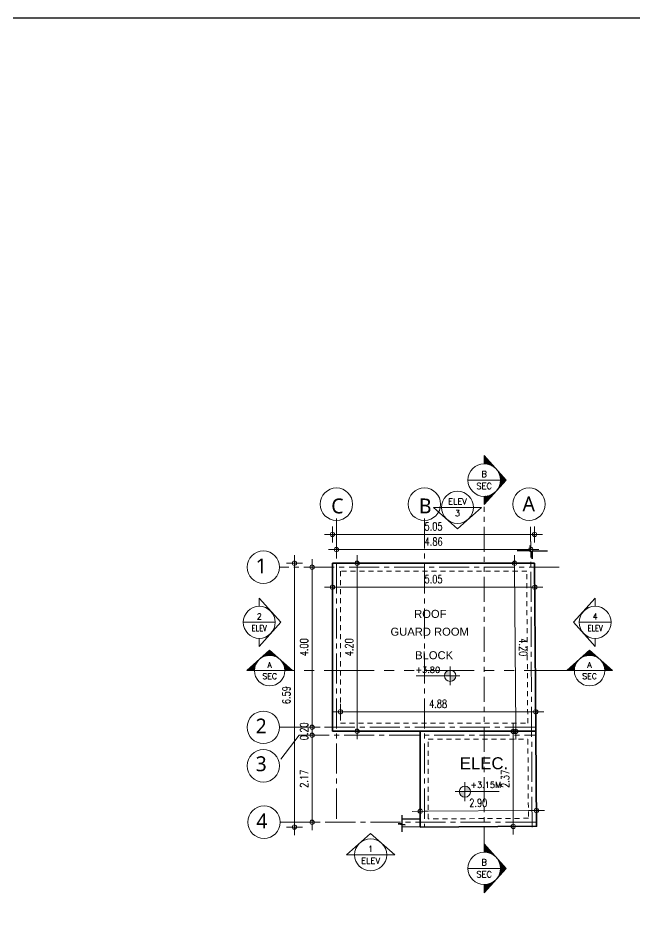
# Model space of a CAD drawing. Header units: millimetres. Extents: x -11627 to -10952, y 10244 to 10588.
# Drawn here: x -11321.33 to -11305.92, y 10405.58 to 10428.08 of the extents above; entities that cross this region are included whole.
import ezdxf
from ezdxf.enums import TextEntityAlignment as Align

# ---------------------------------------------------------------- set-up
doc = ezdxf.new("R2010")
doc.units = ezdxf.units.MM
doc.header["$PDMODE"] = 35
for name, pattern in [('CENTER2', [1.125, 0.75, -0.125, 0.125, -0.125]), ('HIDDEN2', [0.1875, 0.125, -0.0625]), ('PHANTOM2', [1.25, 0.625, -0.125, 0.125, -0.125, 0.125, -0.125])]:
    doc.linetypes.add(name, pattern=pattern)
doc.layers.get('0').update_dxf_attribs({"lineweight": 5})
doc.layers.get('DEFPOINTS').update_dxf_attribs({"lineweight": 5})
doc.layers.add('A-PLOT LIMIT', color=1, linetype='Continuous')
for name, color, linetype, lineweight in [('AXIS', 136, 'CENTER2', 0), ('BORDER A1', 7, 'Continuous', 100), ('CIRCLE', 57, 'Continuous', 5), ('DIM IN', 191, 'Continuous', 5), ('hidden', 251, 'HIDDEN2', 5), ('M.FRAME TEXT2', 6, 'Continuous', 0), ('SECTION', 3, 'PHANTOM2', 5), ('STAIR', 34, 'Continuous', 5), ('SYMBOLS LEVEL', 233, 'Continuous', 5), ('TEXT', 30, 'Continuous', 9), ('Title Block', 7, 'Continuous', 0), ('WALLS', 4, 'Continuous', 35)]:
    doc.layers.add(name, color=color, linetype=linetype, lineweight=lineweight)
doc.styles.add('ARIAL', font='arial.ttf')
doc.styles.add('Elevation-Numbers', font='ROMANS.shx', dxfattribs={"height": 0.1875})
doc.styles.add('Section-Numbers', font='ROMANS.shx', dxfattribs={"height": 0.1875})
doc.styles.add('SIMPLEX', font='romans.shx', dxfattribs={"width": 0.75})
doc.styles.add('T20-200', font='ROMANS.SHX', dxfattribs={"height": 0.4})
doc.dimstyles.new('D100', dxfattribs={"dimtxt": 0.2, "dimasz": 0.1, "dimexe": 0.18, "dimexo": 0.0625, "dimgap": 0.1, "dimtad": 1, "dimzin": 0, "dimdsep": 46, "dimtxsty": 'SIMPLEX', "dimblk": 'DOT1', "dimcen": 0.1, "dimse1": 1, "dimse2": 1, "dimclrd": 256, "dimclre": 256, "dimclrt": 256, "dimadec": 0, "dimazin": 0, "dimtfac": 5, "dimtix": 1, "dimtmove": 2, "dimatfit": 3, "dimfxl": 1, "dimtolj": 1, "dimtzin": 0, "dimlwd": -1, "dimlwe": -1, "dimarcsym": 0})

# ---------------------------------------------------------------- blocks, each defined once
blk = doc.blocks.new('DDW')
at = {"layer": 'SYMBOLS LEVEL'}
h = blk.add_hatch(color=256, dxfattribs=at)
edge = h.paths.add_edge_path()
edge.add_line((-11621.43, 10035.115), (-11621.43, 10034.975))
edge.add_line((-11621.43, 10034.975), (-11621.289, 10034.975))
edge.add_arc((-11621.43, 10034.975), 0.141, 0, 90)
edge = h.paths.add_edge_path()
edge.add_line((-11621.43, 10034.834), (-11621.43, 10034.975))
edge.add_line((-11621.43, 10034.975), (-11621.571, 10034.975))
edge.add_arc((-11621.43, 10034.975), 0.141, 180, 270)
for p, q in [((-11621.43, 10034.74), (-11621.43, 10035.209)), ((-11621.674, 10034.975), (-11620.58, 10034.975))]:
    blk.add_line(p, q, dxfattribs=at)
blk.add_circle((-11621.43, 10034.975), 0.141, dxfattribs=at)
blk = doc.blocks.new('DOT1')
at = {"color": 0}
for p, q in [((-2, 0), (2, 0)), ((0, -2), (0, 2))]:
    blk.add_line(p, q, dxfattribs=at)
blk.add_circle((0, 0), 0.54, dxfattribs=at)
blk = doc.blocks.new('*D500')
at = {"layer": 'DEFPOINTS', "color": 0, "transparency": 16777216}
for p in [(-11313.478, 10414.267, 0), (-11308.427, 10414.267, 0), (-11308.427, 10413.869)]:
    blk.add_point(p, dxfattribs=at)
at = {"layer": 'DIM IN', "transparency": 16777216}
blk.add_line((-11313.378, 10413.869), (-11308.527, 10413.869), dxfattribs=at)
at = {"layer": 'DIM IN', "transparency": 16777216, "xscale": 0.1, "yscale": 0.1, "zscale": 0.1, "rotation": 180}
blk.add_blockref('DOT1', (-11313.478, 10413.869), dxfattribs=at)
at = {"layer": 'DIM IN', "transparency": 16777216, "xscale": 0.1, "yscale": 0.1, "zscale": 0.1}
blk.add_blockref('DOT1', (-11308.427, 10413.869), dxfattribs=at)
at = {"layer": 'DIM IN', "transparency": 16777216, "insert": (-11310.953, 10414.069), "char_height": 0.2, "attachment_point": 5, "style": 'SIMPLEX'}
blk.add_mtext('\\A1;5.05', dxfattribs=at)
blk = doc.blocks.new('*D501')
at = {"layer": 'DEFPOINTS', "color": 0, "transparency": 16777216}
for p in [(-11308.746, 10414.467, 0), (-11308.899, 10410.268), (-11308.716, 10410.269, 0)]:
    blk.add_point(p, dxfattribs=at)
at = {"layer": 'DIM IN', "transparency": 16777216}
blk.add_line((-11308.929, 10414.366), (-11308.9, 10410.368), dxfattribs=at)
at = {"layer": 'DIM IN', "transparency": 16777216, "xscale": 0.1, "yscale": 0.1, "zscale": 0.1}
for p, rotation in [((-11308.929, 10414.466), 90.409248608033), ((-11308.899, 10410.268), 270.409248608033)]:
    blk.add_blockref('DOT1', p, dxfattribs=dict(at, rotation=rotation))
at = {"layer": 'DIM IN', "transparency": 16777216, "insert": (-11308.714, 10412.368), "char_height": 0.2, "attachment_point": 5, "rotation": 270.4092, "style": 'SIMPLEX'}
blk.add_mtext('\\A1;4.20', dxfattribs=at)
blk = doc.blocks.new('*D502')
at = {"layer": 'DEFPOINTS', "color": 0, "transparency": 16777216}
for p in [(-11313.278, 10414.467, 0), (-11313.278, 10410.269, 0), (-11312.862, 10410.269)]:
    blk.add_point(p, dxfattribs=at)
at = {"layer": 'DIM IN', "transparency": 16777216}
blk.add_line((-11312.862, 10414.367), (-11312.862, 10410.369), dxfattribs=at)
at = {"layer": 'DIM IN', "transparency": 16777216, "xscale": 0.1, "yscale": 0.1, "zscale": 0.1}
for p, rotation in [((-11312.862, 10414.467), 90), ((-11312.862, 10410.269), 270)]:
    blk.add_blockref('DOT1', p, dxfattribs=dict(at, rotation=rotation))
at = {"layer": 'DIM IN', "transparency": 16777216, "insert": (-11313.062, 10412.368), "char_height": 0.2, "attachment_point": 5, "rotation": 90, "style": 'SIMPLEX'}
blk.add_mtext('\\A1;4.20', dxfattribs=at)
blk = doc.blocks.new('*D503')
at = {"layer": 'DEFPOINTS', "color": 0, "transparency": 16777216}
for p in [(-11308.4, 10410.756), (-11313.278, 10410.469, 0), (-11308.4, 10410.469, 0)]:
    blk.add_point(p, dxfattribs=at)
at = {"layer": 'DIM IN', "transparency": 16777216}
blk.add_line((-11313.178, 10410.756), (-11308.5, 10410.756), dxfattribs=at)
at = {"layer": 'DIM IN', "transparency": 16777216, "xscale": 0.1, "yscale": 0.1, "zscale": 0.1, "rotation": 180}
blk.add_blockref('DOT1', (-11313.278, 10410.756), dxfattribs=at)
at = {"layer": 'DIM IN', "transparency": 16777216, "xscale": 0.1, "yscale": 0.1, "zscale": 0.1}
blk.add_blockref('DOT1', (-11308.4, 10410.756), dxfattribs=at)
at = {"layer": 'DIM IN', "transparency": 16777216, "insert": (-11310.839, 10410.956), "char_height": 0.2, "attachment_point": 5, "style": 'SIMPLEX'}
blk.add_mtext('\\A1;4.88', dxfattribs=at)
blk = doc.blocks.new('*D513')
at = {"layer": 'DEFPOINTS', "color": 0, "transparency": 16777216}
for p in [(-11311.284, 10408.271), (-11311.283, 10408.078), (-11308.383, 10408.099)]:
    blk.add_point(p, dxfattribs=at)
at = {"layer": 'DIM IN', "transparency": 16777216}
blk.add_line((-11308.484, 10408.29), (-11311.184, 10408.271), dxfattribs=at)
at = {"layer": 'DIM IN', "transparency": 16777216, "xscale": 0.1, "yscale": 0.1, "zscale": 0.1}
for p, rotation in [((-11311.284, 10408.271), 180.3996576814914), ((-11308.384, 10408.291), 0.3996576814914032)]:
    blk.add_blockref('DOT1', p, dxfattribs=dict(at, rotation=rotation))
at = {"layer": 'DIM IN', "transparency": 16777216, "insert": (-11309.836, 10408.481), "char_height": 0.2, "attachment_point": 5, "rotation": 0.3997, "style": 'SIMPLEX'}
blk.add_mtext('\\A1;2.90', dxfattribs=at)
blk = doc.blocks.new('*D514')
at = {"layer": 'DEFPOINTS', "color": 0, "transparency": 16777216}
for p in [(-11308.899, 10410.268, 0), (-11308.961, 10407.895), (-11308.883, 10407.895)]:
    blk.add_point(p, dxfattribs=at)
at = {"layer": 'DIM IN', "transparency": 16777216}
blk.add_line((-11308.961, 10410.168), (-11308.961, 10407.995), dxfattribs=at)
at = {"layer": 'DIM IN', "transparency": 16777216, "xscale": 0.1, "yscale": 0.1, "zscale": 0.1}
for p, rotation in [((-11308.961, 10410.268), 90), ((-11308.961, 10407.895), 270)]:
    blk.add_blockref('DOT1', p, dxfattribs=dict(at, rotation=rotation))
at = {"layer": 'DIM IN', "transparency": 16777216, "insert": (-11309.161, 10409.081), "char_height": 0.2, "attachment_point": 5, "rotation": 90, "style": 'SIMPLEX'}
blk.add_mtext('\\A1;2.37', dxfattribs=at)
blk = doc.blocks.new('Elevation-Up')
at = {"color": 0}
for p, q in [((-0.6, 0), (0, 0.537)), ((0.6, 0), (0, 0.537)), ((-0.6, 0), (0.6, 0))]:
    blk.add_line(p, q, dxfattribs=at)
blk.add_circle((0, 0), 0.4, dxfattribs=at)
at = {"color": 0, "style": 'Elevation-Numbers'}
for tag, p in [('00', (0, 0.147)), ('0000', (0, -0.147))]:
    blk.add_attdef(tag, text='', height=0.15, dxfattribs=at).set_placement(p, align=Align.MIDDLE_CENTER)
blk = doc.blocks.new('Elevation-Right')
at = {"color": 0}
for p, q in [((0, 0.6), (0.537, 0)), ((0, 0.4), (0, 0.6)), ((0.4, 0), (-0.4, 0)), ((0, -0.6), (0.537, 0)), ((0, -0.6), (0, -0.4))]:
    blk.add_line(p, q, dxfattribs=at)
blk.add_circle((0, 0), 0.4, dxfattribs=at)
at = {"color": 0, "style": 'Elevation-Numbers'}
for tag, p in [('00', (0, 0.147)), ('0000', (0, -0.147))]:
    blk.add_attdef(tag, text='', height=0.15, dxfattribs=at).set_placement(p, align=Align.MIDDLE_CENTER)
blk = doc.blocks.new('*X11')
at = {"color": 0}
for p, q in [((2.77, 7.13), (2.77, 7.13)), ((2.97, 7.28), (2.96, 7.29)), ((3.18, 7.43), (3.15, 7.46)), ((3.2, 7.44), (3.82, 8.07)), ((3.4, 7.56), (3.33, 7.63)), ((3.63, 7.68), (3.52, 7.79)), ((3.88, 7.79), (3.71, 7.96)), ((4.14, 7.88), (3.89, 8.13)), ((3.92, 7.81), (5.46, 9.35)), ((4.41, 7.96), (4.08, 8.3)), ((4.71, 8.02), (4.27, 8.46)), ((4.43, 7.97), (5.65, 9.19)), ((5.02, 8.06), (4.45, 8.63)), ((5.36, 8.08), (4.64, 8.8)), ((5.73, 8.06), (4.83, 8.96)), ((4.86, 8.04), (5.84, 9.02)), ((6.14, 8), (5.01, 9.13)), ((6.62, 7.87), (5.2, 9.3)), ((5.25, 8.07), (6.02, 8.85)), ((5.59, 8.07), (6.21, 8.68)), ((7.24, 7.61), (5.78, 9.07)), ((5.92, 8.04), (6.4, 8.52)), ((6.22, 7.98), (6.58, 8.35)), ((6.5, 7.91), (6.77, 8.18)), ((6.76, 7.82), (6.96, 8.02)), ((7.01, 7.72), (7.14, 7.85)), ((7.25, 7.6), (7.33, 7.68)), ((7.47, 7.47), (7.52, 7.52)), ((7.69, 7.33), (7.7, 7.35)), ((7.89, 7.18), (7.89, 7.18)), ((-0.52, 4.08), (0.48, 5.07)), ((-0.17, 4.08), (2, 6.24)), ((0.87, 4.08), (0.16, 4.79)), ((0.19, 4.08), (1.63, 5.52)), ((1.23, 4.08), (0.35, 4.96)), ((1.37, 4.29), (0.53, 5.12)), ((0.54, 4.08), (1.47, 5.01)), ((1.4, 4.61), (0.72, 5.29)), ((1.45, 4.91), (0.91, 5.46)), ((1.52, 5.2), (1.09, 5.62)), ((1.61, 5.46), (1.28, 5.79)), ((1.71, 5.71), (1.47, 5.96)), ((1.83, 5.95), (1.65, 6.13)), ((1.96, 6.17), (1.84, 6.29)), ((2.1, 6.39), (2.03, 6.46)), ((2.25, 6.59), (2.21, 6.63)), ((2.41, 6.78), (2.4, 6.79)), ((2.59, 6.96), (2.59, 6.96)), ((8.08, 7.02), (8.08, 7.02)), ((8.25, 6.84), (8.26, 6.85)), ((8.42, 6.65), (8.45, 6.68)), ((8.58, 6.46), (8.64, 6.51)), ((8.72, 6.25), (8.82, 6.35)), ((8.85, 6.03), (9.01, 6.18)), ((10.77, 4.08), (8.89, 5.96)), ((8.98, 5.79), (9.2, 6.01)), ((9.08, 5.55), (9.38, 5.85)), ((11.13, 4.08), (9.13, 6.07)), ((10.42, 4.08), (9.16, 5.34)), ((9.17, 5.29), (9.57, 5.68)), ((9.25, 5.01), (9.76, 5.51)), ((10.07, 4.08), (9.29, 4.86)), ((9.31, 4.71), (9.94, 5.35)), ((9.35, 4.4), (10.13, 5.18)), ((9.38, 4.08), (10.32, 5.01)), ((9.73, 4.08), (10.5, 4.85)), ((-0.54, 4.08), (-0.59, 4.12)), ((-0.19, 4.08), (-0.4, 4.29)), ((0.17, 4.08), (-0.21, 4.46)), ((0.52, 4.08), (-0.03, 4.62)), ((0.89, 4.08), (1.39, 4.58)), ((1.25, 4.08), (1.36, 4.19)), ((9.71, 4.08), (9.35, 4.44)), ((10.09, 4.08), (10.69, 4.68)), ((10.44, 4.08), (10.88, 4.51)), ((10.79, 4.08), (11.06, 4.34)), ((11.15, 4.08), (11.25, 4.18))]:
    blk.add_line(p, q, dxfattribs=at)
blk = doc.blocks.new('Section-Up')
at = {"color": 0}
for p, q in [((-0.6, 0), (0, 0.537)), ((0.6, 0), (0, 0.537)), ((-0.6, 0), (0.6, 0))]:
    blk.add_line(p, q, dxfattribs=at)
blk.add_circle((0, 0), 0.4, dxfattribs=at)
at = {"color": 0, "xscale": 0.1, "yscale": 0.1, "zscale": 0.1}
blk.add_blockref('*X11', (-0.536, -0.408), dxfattribs=at)
at = {"color": 0, "style": 'Section-Numbers'}
for tag, p in [('00', (0, 0.147)), ('0000', (0, -0.147))]:
    blk.add_attdef(tag, text='', height=0.15, dxfattribs=at).set_placement(p, align=Align.MIDDLE_CENTER)
blk = doc.blocks.new('*D1356')
at = {"layer": 'DEFPOINTS', "color": 0, "transparency": 16777216}
for p in [(-11554.615, 10465.801, -0.001), (-11555.565, 10459.212), (-11554.615, 10459.212, -0.001)]:
    blk.add_point(p, dxfattribs=at)
at = {"layer": 'DIM IN', "transparency": 16777216}
blk.add_line((-11555.565, 10465.701), (-11555.565, 10459.312), dxfattribs=at)
at = {"layer": 'DIM IN', "transparency": 16777216, "xscale": 0.1, "yscale": 0.1, "zscale": 0.1}
for p, rotation in [((-11555.565, 10465.801), 90), ((-11555.565, 10459.212), 270)]:
    blk.add_blockref('DOT1', p, dxfattribs=dict(at, rotation=rotation))
at = {"layer": 'DIM IN', "transparency": 16777216, "insert": (-11555.765, 10462.506), "char_height": 0.2, "attachment_point": 5, "rotation": 90, "style": 'SIMPLEX'}
blk.add_mtext('\\A1;6.59', dxfattribs=at)
blk = doc.blocks.new('*D512')
at = {"layer": 'DEFPOINTS', "color": 0, "transparency": 16777216}
for p in [(-11555.124, 10465.701), (-11554.98, 10465.701, -0.001), (-11554.98, 10461.702, -0.001)]:
    blk.add_point(p, dxfattribs=at)
at = {"layer": 'DIM IN', "transparency": 16777216}
blk.add_line((-11555.124, 10461.802), (-11555.124, 10465.601), dxfattribs=at)
at = {"layer": 'DIM IN', "transparency": 16777216, "xscale": 0.1, "yscale": 0.1, "zscale": 0.1}
for p, rotation in [((-11555.124, 10465.701), 90), ((-11555.124, 10461.702), 270)]:
    blk.add_blockref('DOT1', p, dxfattribs=dict(at, rotation=rotation))
at = {"layer": 'DIM IN', "transparency": 16777216, "insert": (-11555.324, 10463.701), "char_height": 0.2, "attachment_point": 5, "rotation": 90, "style": 'SIMPLEX'}
blk.add_mtext('\\A1;4.00', dxfattribs=at)
blk = doc.blocks.new('*D1357')
at = {"layer": 'DEFPOINTS', "color": 0, "transparency": 16777216}
for p in [(-11549.565, 10466.519), (-11554.615, 10466.023, -0.001), (-11549.565, 10465.925, 0)]:
    blk.add_point(p, dxfattribs=at)
at = {"layer": 'DIM IN', "transparency": 16777216}
blk.add_line((-11554.515, 10466.519), (-11549.665, 10466.519), dxfattribs=at)
at = {"layer": 'DIM IN', "transparency": 16777216, "xscale": 0.1, "yscale": 0.1, "zscale": 0.1, "rotation": 180}
blk.add_blockref('DOT1', (-11554.615, 10466.519), dxfattribs=at)
at = {"layer": 'DIM IN', "transparency": 16777216, "xscale": 0.1, "yscale": 0.1, "zscale": 0.1}
blk.add_blockref('DOT1', (-11549.565, 10466.519), dxfattribs=at)
at = {"layer": 'DIM IN', "transparency": 16777216, "insert": (-11552.09, 10466.719), "char_height": 0.2, "attachment_point": 5, "style": 'SIMPLEX'}
blk.add_mtext('\\A1;5.05', dxfattribs=at)
blk = doc.blocks.new('*D1358')
at = {"layer": 'DEFPOINTS', "color": 0, "transparency": 16777216}
for p in [(-11554.515, 10466.053, -0.001), (-11549.66, 10466.162, 0), (-11549.66, 10466.139)]:
    blk.add_point(p, dxfattribs=at)
at = {"layer": 'DIM IN', "transparency": 16777216}
blk.add_line((-11554.415, 10466.139), (-11549.76, 10466.139), dxfattribs=at)
at = {"layer": 'DIM IN', "transparency": 16777216, "xscale": 0.1, "yscale": 0.1, "zscale": 0.1, "rotation": 180}
blk.add_blockref('DOT1', (-11554.515, 10466.139), dxfattribs=at)
at = {"layer": 'DIM IN', "transparency": 16777216, "xscale": 0.1, "yscale": 0.1, "zscale": 0.1}
blk.add_blockref('DOT1', (-11549.66, 10466.139), dxfattribs=at)
at = {"layer": 'DIM IN', "transparency": 16777216, "insert": (-11552.088, 10466.339), "char_height": 0.2, "attachment_point": 5, "style": 'SIMPLEX'}
blk.add_mtext('\\A1;4.86', dxfattribs=at)
blk = doc.blocks.new('*X12')
at = {"color": 0}
for p, q in [((3.92, 7.81), (5.46, 9.35)), ((4.43, 7.97), (5.65, 9.19)), ((5.73, 8.06), (4.83, 8.96)), ((4.86, 8.04), (5.84, 9.02)), ((6.14, 8), (5.01, 9.13)), ((6.62, 7.87), (5.2, 9.3)), ((7.24, 7.61), (5.78, 9.07)), ((2.41, 6.78), (2.4, 6.79)), ((2.59, 6.96), (2.59, 6.96)), ((2.77, 7.13), (2.77, 7.13)), ((2.97, 7.28), (2.96, 7.29)), ((3.18, 7.43), (3.15, 7.46)), ((3.2, 7.44), (3.82, 8.07)), ((3.4, 7.56), (3.33, 7.63)), ((3.63, 7.68), (3.52, 7.79)), ((3.88, 7.79), (3.71, 7.96)), ((4.14, 7.88), (3.89, 8.13)), ((4.41, 7.96), (4.08, 8.3)), ((4.71, 8.02), (4.27, 8.46)), ((5.02, 8.06), (4.45, 8.63)), ((5.36, 8.08), (4.64, 8.8)), ((5.25, 8.07), (6.02, 8.85)), ((5.59, 8.07), (6.21, 8.68)), ((5.92, 8.04), (6.4, 8.52)), ((6.22, 7.98), (6.58, 8.35)), ((6.5, 7.91), (6.77, 8.18)), ((6.76, 7.82), (6.96, 8.02)), ((7.01, 7.72), (7.14, 7.85)), ((7.25, 7.6), (7.33, 7.68)), ((7.47, 7.47), (7.52, 7.52)), ((7.69, 7.33), (7.7, 7.35)), ((7.89, 7.18), (7.89, 7.18)), ((8.08, 7.02), (8.08, 7.02)), ((8.25, 6.84), (8.26, 6.85)), ((8.42, 6.65), (8.45, 6.68)), ((-0.52, 4.08), (0.48, 5.07)), ((0.17, 4.08), (-0.21, 4.46)), ((-0.17, 4.08), (2, 6.24)), ((0.52, 4.08), (-0.03, 4.62)), ((0.87, 4.08), (0.16, 4.79)), ((0.19, 4.08), (1.63, 5.52)), ((1.23, 4.08), (0.35, 4.96)), ((1.37, 4.29), (0.53, 5.12)), ((0.54, 4.08), (1.47, 5.01)), ((1.4, 4.61), (0.72, 5.29)), ((0.89, 4.08), (1.39, 4.58)), ((1.45, 4.91), (0.91, 5.46)), ((1.52, 5.2), (1.09, 5.62)), ((1.61, 5.46), (1.28, 5.79)), ((1.71, 5.71), (1.47, 5.96)), ((1.83, 5.95), (1.65, 6.13)), ((1.96, 6.17), (1.84, 6.29)), ((2.1, 6.39), (2.03, 6.46)), ((2.25, 6.59), (2.21, 6.63)), ((8.58, 6.46), (8.64, 6.51)), ((8.72, 6.25), (8.82, 6.35)), ((8.85, 6.03), (9.01, 6.18)), ((10.77, 4.08), (8.89, 5.96)), ((8.98, 5.79), (9.2, 6.01)), ((9.08, 5.55), (9.38, 5.85)), ((11.13, 4.08), (9.13, 6.07)), ((10.42, 4.08), (9.16, 5.34)), ((9.17, 5.29), (9.57, 5.68)), ((9.25, 5.01), (9.76, 5.51)), ((10.07, 4.08), (9.29, 4.86)), ((9.31, 4.71), (9.94, 5.35)), ((9.35, 4.4), (10.13, 5.18)), ((9.71, 4.08), (9.35, 4.44)), ((9.38, 4.08), (10.32, 5.01)), ((9.73, 4.08), (10.5, 4.85)), ((10.09, 4.08), (10.69, 4.68)), ((10.44, 4.08), (10.88, 4.51)), ((-0.54, 4.08), (-0.59, 4.12)), ((-0.19, 4.08), (-0.4, 4.29)), ((1.25, 4.08), (1.36, 4.19)), ((10.79, 4.08), (11.06, 4.34)), ((11.15, 4.08), (11.25, 4.18))]:
    blk.add_line(p, q, dxfattribs=at)
blk = doc.blocks.new('Section-Right')
at = {"color": 0}
for p, q in [((0, 0.4), (0, 0.6)), ((0, 0.6), (0.537, 0)), ((0.4, 0), (-0.4, 0)), ((0, -0.6), (0.537, 0)), ((0, -0.6), (0, -0.4))]:
    blk.add_line(p, q, dxfattribs=at)
blk.add_circle((0, 0), 0.4, dxfattribs=at)
at = {"color": 0, "xscale": -0.0999999999999979, "yscale": 0.0999999999999979, "zscale": 0.0999999999999979, "rotation": 270}
blk.add_blockref('*X12', (-0.408, -0.536), dxfattribs=at)
at = {"color": 0, "style": 'Section-Numbers'}
for tag, p in [('00', (0, 0.147)), ('0000', (0, -0.147))]:
    blk.add_attdef(tag, text='', height=0.15, dxfattribs=at).set_placement(p, align=Align.MIDDLE_CENTER)
blk = doc.blocks.new('*D1359')
at = {"layer": 'DEFPOINTS', "color": 0, "transparency": 16777216}
for p in [(-11555.124, 10461.702, 0.001), (-11555.124, 10461.502, 0.001), (-11555.124, 10461.502)]:
    blk.add_point(p, dxfattribs=at)
at = {"layer": 'DIM IN', "transparency": 16777216}
for p, q in [((-11555.124, 10461.802), (-11555.124, 10461.902)), ((-11555.124, 10461.702), (-11555.124, 10461.502)), ((-11555.124, 10461.402), (-11555.124, 10461.302))]:
    blk.add_line(p, q, dxfattribs=at)
at = {"layer": 'DIM IN', "transparency": 16777216, "xscale": 0.1, "yscale": 0.1, "zscale": 0.1}
for p, rotation in [((-11555.124, 10461.702), 270), ((-11555.124, 10461.502), 90)]:
    blk.add_blockref('DOT1', p, dxfattribs=dict(at, rotation=rotation))
at = {"layer": 'DIM IN', "transparency": 16777216, "insert": (-11555.324, 10461.602), "char_height": 0.2, "attachment_point": 5, "rotation": 90, "style": 'SIMPLEX'}
blk.add_mtext('\\A1;0.20', dxfattribs=at)
blk = doc.blocks.new('*D1360')
at = {"layer": 'DEFPOINTS', "color": 0, "transparency": 16777216}
for p in [(-11555.124, 10461.502), (-11555.124, 10459.332), (-11555.124, 10459.332)]:
    blk.add_point(p, dxfattribs=at)
at = {"layer": 'DIM IN', "transparency": 16777216}
blk.add_line((-11555.124, 10461.402), (-11555.124, 10459.432), dxfattribs=at)
at = {"layer": 'DIM IN', "transparency": 16777216, "xscale": 0.1, "yscale": 0.1, "zscale": 0.1}
for p, rotation in [((-11555.124, 10461.502), 90), ((-11555.124, 10459.332), 270)]:
    blk.add_blockref('DOT1', p, dxfattribs=dict(at, rotation=rotation))
at = {"layer": 'DIM IN', "transparency": 16777216, "insert": (-11555.324, 10460.417), "char_height": 0.2, "attachment_point": 5, "rotation": 90, "style": 'SIMPLEX'}
blk.add_mtext('\\A1;2.17', dxfattribs=at)
blk = doc.blocks.new('ADM FRAME-A2')
at = {"layer": 'BORDER A1', "lineweight": 25}
blk.add_lwpolyline([(-58.529, 2.457), (-11.557, 2.457), (-11.557, 40.943), (-58.529, 40.943)], close=True, dxfattribs=at)
blk = doc.blocks.new('RGRGGG')
at = {"layer": 'A-PLOT LIMIT', "elevation": 0.001}
blk.add_lwpolyline([(-11549.247, 10466.105), (-11549.628, 10466.105), (-11549.628, 10465.907), (-11549.677, 10466.239), (-11549.677, 10466.106), (-11550.004, 10466.106)], dxfattribs=at)
at = {"layer": 'AXIS'}
for p, q in [((-11554.515, 10466.92), (-11554.515, 10459.332)), ((-11552.318, 10466.92), (-11552.318, 10459.212)), ((-11549.629, 10459.212, 0), (-11549.665, 10466.813, 0.001)), ((-11548.95, 10465.701), (-11555.934, 10465.701)), ((-11555.446, 10461.502), (-11555.95, 10460.853)), ((-11555.934, 10461.702), (-11549.535, 10461.702)), ((-11555.446, 10461.502), (-11549.535, 10461.502)), ((-11555.917, 10459.332), (-11549.518, 10459.332))]:
    blk.add_line(p, q, dxfattribs=at)
at = {"layer": 'CIRCLE'}
for centre in [(-11554.515, 10467.274), (-11552.318, 10467.274), (-11549.705, 10467.274), (-11556.339, 10465.701), (-11556.339, 10461.702), (-11556.339, 10460.74), (-11556.322, 10459.332)]:
    blk.add_circle(centre, 0.405, dxfattribs=at)
at = {"layer": 'SECTION'}
blk.add_line((-11550.825, 10458.586), (-11550.825, 10467.471), dxfattribs=at)
at = {"layer": 'SECTION', "linetype": 'PHANTOM2', "ltscale": 2}
blk.add_line((-11548.574, 10463.118, 0.001), (-11555.801, 10463.118, 0.001), dxfattribs=at)
at = {"layer": 'CIRCLE', "xscale": 1.016, "yscale": 1.016, "zscale": 1.016}
for p in [(-11550.825, 10467.877), (-11550.825, 10458.18)]:
    blk.add_blockref('Section-Right', p, dxfattribs=at).add_auto_attribs({'00': 'B', '0000': 'SEC'})
at = {"layer": 'CIRCLE'}
ref = blk.add_blockref('Elevation-Up', (-11551.492, 10467.196, 0.001), dxfattribs=dict(at, xscale=-1, rotation=180))
ref.add_attrib('00', '3', dxfattribs={"layer": '0', "color": 0, "height": 0.15, "style": 'Elevation-Numbers'}).set_placement((-11551.492, 10467.049, 0.001), align=Align.MIDDLE_CENTER)
ref.add_attrib('0000', 'ELEV', dxfattribs={"layer": '0', "color": 0, "height": 0.15, "style": 'Elevation-Numbers'}).set_placement((-11551.492, 10467.343, 0.001), align=Align.MIDDLE_CENTER)
ref = blk.add_blockref('Elevation-Right', (-11556.441, 10464.324, 0.001), dxfattribs=at)
ref.add_attrib('00', '2', dxfattribs={"layer": '0', "color": 0, "height": 0.15, "style": 'Elevation-Numbers'}).set_placement((-11556.441, 10464.472, 0.001), align=Align.MIDDLE_CENTER)
ref.add_attrib('0000', 'ELEV', dxfattribs={"layer": '0', "color": 0, "height": 0.15, "style": 'Elevation-Numbers', "width": 0.8}).set_placement((-11556.441, 10464.177, 0.001), align=Align.MIDDLE_CENTER)
ref = blk.add_blockref('Elevation-Right', (-11548.054, 10464.324, 0.001), dxfattribs=dict(at, xscale=-1))
ref.add_attrib('00', '4', dxfattribs={"layer": '0', "color": 0, "height": 0.15, "style": 'Elevation-Numbers'}).set_placement((-11548.054, 10464.472, 0.001), align=Align.MIDDLE_CENTER)
ref.add_attrib('0000', 'ELEV', dxfattribs={"layer": '0', "color": 0, "height": 0.15, "style": 'Elevation-Numbers', "width": 0.8}).set_placement((-11548.054, 10464.177, 0.001), align=Align.MIDDLE_CENTER)
ref = blk.add_blockref('Section-Up', (-11556.182, 10463.118, 0.001), dxfattribs=dict(at, xscale=-0.9525, yscale=0.9525, zscale=0.9525))
ref.add_attrib('00', 'A', dxfattribs={"layer": '0', "color": 0, "height": 0.143, "style": 'Section-Numbers'}).set_placement((-11556.182, 10463.258, 0.001), align=Align.MIDDLE_CENTER)
ref.add_attrib('0000', 'SEC', dxfattribs={"layer": '0', "color": 0, "height": 0.1429, "style": 'Section-Numbers'}).set_placement((-11556.182, 10462.978, 0.001), align=Align.MIDDLE_CENTER)
ref = blk.add_blockref('Section-Up', (-11548.193, 10463.118, 0.001), dxfattribs=dict(at, xscale=-0.9525, yscale=0.9525, zscale=0.9525))
ref.add_attrib('00', 'A', dxfattribs={"layer": '0', "color": 0, "height": 0.143, "style": 'Section-Numbers'}).set_placement((-11548.193, 10463.258, 0.001), align=Align.MIDDLE_CENTER)
ref.add_attrib('0000', 'SEC', dxfattribs={"layer": '0', "color": 0, "height": 0.1429, "style": 'Section-Numbers'}).set_placement((-11548.193, 10462.978, 0.001), align=Align.MIDDLE_CENTER)
blk.add_blockref('Elevation-Up', (-11553.66, 10458.517), dxfattribs=at).add_auto_attribs({'00': '1', '0000': 'ELEV'})
at = {"layer": 'TEXT', "char_height": 0.37238, "attachment_point": 3, "style": 'T20-200'}
for s, insert in [('{\\fSegoe UI|b0|i0|c0|p34;C}', (-11554.338, 10467.417)), ('{\\fSegoe UI|b0|i0|c0|p34;B}', (-11552.14, 10467.417)), ('{\\fSegoe UI|b0|i0|c0|p34;A}', (-11549.558, 10467.471)), ('{\\fSegoe UI|b0|i0|c0|p34;1}', (-11556.255, 10465.918)), ('{\\fSegoe UI|b0|i0|c0|p34;2}', (-11556.255, 10461.92)), ('{\\fSegoe UI|b0|i0|c0|p34;3}', (-11556.255, 10460.978)), ('{\\fSegoe UI|b0|i0|c0|p34;4}', (-11556.238, 10459.549))]:
    blk.add_mtext_dynamic_manual_height_columns(s, width=0.26639, gutter_width=2, heights=[0], dxfattribs=dict(at, insert=insert))
at = {"layer": 'DIM IN'}
for base, p1, p2, angle, picture, middle in [((-11549.565, 10466.519, 0.001), (-11554.615, 10466.023), (-11549.565, 10465.925, 0.001), 180, '*D1357', (-11552.09, 10466.719, 0.001)), ((-11549.6603, 10466.1387, 0.0008), (-11554.5154, 10466.0529), (-11549.6603, 10466.1622, 0.0006), 180, '*D1358', (-11552.0878, 10466.3387, 0.0008)), ((-11555.565, 10459.212, 0.001), (-11554.615, 10465.801), (-11554.615, 10459.212), 90, '*D1356', (-11555.765, 10462.506, 0.001)), ((-11555.124, 10465.701, 0.001), (-11554.98, 10461.702), (-11554.98, 10465.701), 90, '*D512', (-11555.324, 10463.701, 0.001)), ((-11555.124, 10461.502), (-11555.124, 10461.702, 0.001), (-11555.124, 10461.502, 0.001), 90, '*D1359', (-11555.324, 10461.602)), ((-11555.124, 10459.332), (-11555.124, 10461.502), (-11555.124, 10459.332), 90, '*D1360', (-11555.324, 10460.417))]:
    dim = blk.add_linear_dim(base=base, p1=p1, p2=p2, angle=angle, dimstyle='D100', dxfattribs=at)
    dim.commit()
    dim.dimension.update_dxf_attribs({"geometry": picture, "text_midpoint": middle})

msp = doc.modelspace()

# ---------------------------------------------------------------- linework, layer by layer
at = {"layer": 'A-PLOT LIMIT'}
for p, q in [((-11311.283, 10408.078), (-11311.745, 10408.075)), ((-11311.283, 10407.881), (-11311.745, 10407.875))]:
    msp.add_line(p, q, dxfattribs=at)
msp.add_lwpolyline([(-11311.745, 10408.174), (-11311.745, 10407.96), (-11311.832, 10407.96), (-11311.664, 10407.932), (-11311.745, 10407.932), (-11311.745, 10407.762)], dxfattribs=at)
at = {"layer": 'hidden'}
msp.add_lwpolyline([(-11308.627, 10414.267), (-11313.278, 10414.267), (-11313.278, 10410.469), (-11308.6, 10410.469)], close=True, dxfattribs=at)
at = {"layer": 'STAIR', "linetype": 'HIDDEN2'}
msp.add_lwpolyline([(-11311.083, 10410.069), (-11308.597, 10410.069), (-11308.583, 10408.097), (-11311.083, 10408.08)], close=True, dxfattribs=at)
at = {"layer": 'WALLS'}
for p, q in [((-11308.428, 10414.467), (-11313.478, 10414.467)), ((-11313.478, 10414.467), (-11313.478, 10410.269)), ((-11308.398, 10410.269), (-11308.428, 10414.467)), ((-11313.478, 10410.269), (-11308.398, 10410.269))]:
    msp.add_line(p, q, dxfattribs=at)
msp.add_lwpolyline([(-11308.398, 10410.269), (-11308.381, 10407.899), (-11311.283, 10407.878), (-11311.283, 10410.269)], dxfattribs=at)

# ---------------------------------------------------------------- block references
at = {"layer": 'DIM IN'}
msp.add_blockref('RGRGGG', (241.137, -51.333), dxfattribs=at)
at = {"layer": 'DIM IN', "xscale": -1}
msp.add_blockref('DDW', (-22931.968, 376.682, 0.002), dxfattribs=at)
at = {"layer": 'STAIR', "ltscale": 0.3}
msp.add_blockref('DDW', (311.262, 373.787), dxfattribs=at)
at = {"layer": 'Title Block'}
msp.add_blockref('ADM FRAME-A2', (-11281.077, 10387.14), dxfattribs=at)

# ---------------------------------------------------------------- texts
at = {"layer": 'M.FRAME TEXT2', "style": 'ARIAL'}
msp.add_text('ELEC.', height=0.3, dxfattribs=at).set_placement((-11309.693, 10409.471), align=Align.MIDDLE_CENTER)
at = {"layer": 'SYMBOLS LEVEL', "char_height": 0.15, "style": 'T20-200'}
for s, insert, width, attachment_point in [('+3.80', (-11310.787, 10411.881, 0.002), 0.6675, 3), ('+3.15M', (-11310.034, 10409.006), 1.03141, 1)]:
    msp.add_mtext(s, dxfattribs=dict(at, insert=insert, width=width, attachment_point=attachment_point))
at = {"layer": 'TEXT', "style": 'ARIAL'}
for s, p in [('ROOF', (-11311.437, 10413.102, 0.001)), ('GUARD ROOM', (-11312.027, 10412.657, 0.001)), ('BLOCK ', (-11311.412, 10412.069, 0.001))]:
    msp.add_text(s, height=0.2, dxfattribs=at).set_placement(p)

# ---------------------------------------------------------------- dimensions: what is measured, and where the dimension line sits
at = {"layer": 'DIM IN'}
for p1, p2, distance, picture, middle in [((-11313.278, 10414.467), (-11313.278, 10410.269), 0.416, '*D502', (-11313.062, 10412.368, 0)), ((-11308.746, 10414.467), (-11308.716, 10410.269), -0.184, '*D501', (-11308.714, 10412.368, 0)), ((-11313.478, 10414.267), (-11308.427, 10414.267), -0.399, '*D500', (-11310.953, 10414.069, 0)), ((-11313.278, 10410.469), (-11308.4, 10410.469), 0.287, '*D503', (-11310.839, 10410.956, 0)), ((-11308.383, 10408.099), (-11311.283, 10408.078), -0.192, '*D513', (-11309.836, 10408.481))]:
    dim = msp.add_aligned_dim(p1=p1, p2=p2, distance=distance, dimstyle='D100', dxfattribs=at)
    dim.commit()
    dim.dimension.update_dxf_attribs({"geometry": picture, "text_midpoint": middle})
dim = msp.add_linear_dim(base=(-11308.961, 10407.895), p1=(-11308.899, 10410.268, 0), p2=(-11308.883, 10407.895), angle=90, dimstyle='D100', dxfattribs=at)
dim.commit()
dim.dimension.update_dxf_attribs({"geometry": '*D514', "text_midpoint": (-11309.161, 10409.081)})

doc.saveas('drawing.dxf')
